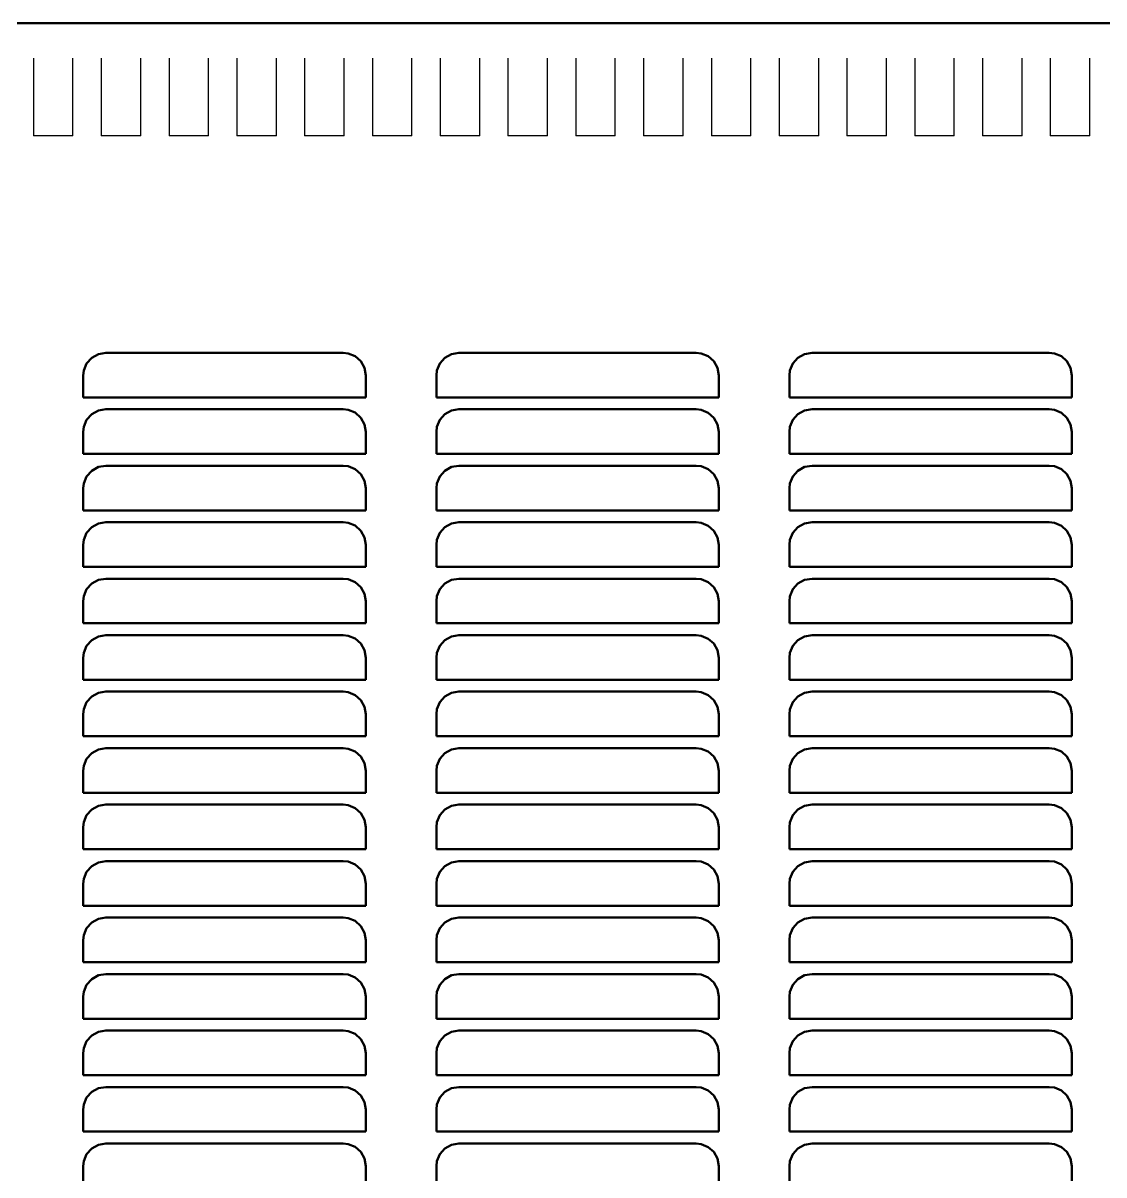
# Model space of a CAD drawing. Header units: inches. Extents: x -0.3 to 35.5, y 0 to 41.5.
# Drawn here: x 19.11 to 28.67, y 31.3 to 41.5 of the extents above; entities that cross this region are included whole.
import ezdxf

# ---------------------------------------------------------------- set-up
doc = ezdxf.new("R2010")
doc.units = ezdxf.units.IN
doc.header["$MEASUREMENT"] = 0
doc.linetypes.add('Dashed', pattern=[2, 1, -1])
doc.layers.add('AM_0', color=7, linetype='Continuous', lineweight=50)
doc.layers.add('AM_9', color=6, linetype='Dashed', lineweight=25)

msp = doc.modelspace()

# ---------------------------------------------------------------- linework, layer by layer
at = {"layer": 'AM_0'}
for p, q in [((-0.27, 41.5), (35.27, 41.5)), ((21.941, 38.581), (19.841, 38.581)), ((25.066, 38.581), (22.966, 38.581)), ((28.191, 38.581), (26.091, 38.581)), ((19.641, 38.381), (19.641, 38.186)), ((22.141, 38.186), (22.141, 38.381)), ((22.766, 38.381), (22.766, 38.186)), ((25.266, 38.186), (25.266, 38.381)), ((25.891, 38.381), (25.891, 38.186)), ((28.391, 38.186), (28.391, 38.381)), ((19.641, 38.186), (22.141, 38.186)), ((22.766, 38.186), (25.266, 38.186)), ((25.891, 38.186), (28.391, 38.186)), ((21.941, 38.081), (19.841, 38.081)), ((25.066, 38.081), (22.966, 38.081)), ((28.191, 38.081), (26.091, 38.081)), ((19.641, 37.881), (19.641, 37.686)), ((22.141, 37.686), (22.141, 37.881)), ((22.766, 37.881), (22.766, 37.686)), ((25.266, 37.686), (25.266, 37.881)), ((25.891, 37.881), (25.891, 37.686)), ((28.391, 37.686), (28.391, 37.881)), ((19.641, 37.686), (22.141, 37.686)), ((22.766, 37.686), (25.266, 37.686)), ((25.891, 37.686), (28.391, 37.686)), ((21.941, 37.581), (19.841, 37.581)), ((25.066, 37.581), (22.966, 37.581)), ((28.191, 37.581), (26.091, 37.581)), ((19.641, 37.381), (19.641, 37.186)), ((22.141, 37.186), (22.141, 37.381)), ((22.766, 37.381), (22.766, 37.186)), ((25.266, 37.186), (25.266, 37.381)), ((25.891, 37.381), (25.891, 37.186)), ((28.391, 37.186), (28.391, 37.381)), ((19.641, 37.186), (22.141, 37.186)), ((22.766, 37.186), (25.266, 37.186)), ((25.891, 37.186), (28.391, 37.186)), ((21.941, 37.081), (19.841, 37.081)), ((25.066, 37.081), (22.966, 37.081)), ((28.191, 37.081), (26.091, 37.081)), ((19.641, 36.881), (19.641, 36.686)), ((22.141, 36.686), (22.141, 36.881)), ((22.766, 36.881), (22.766, 36.686)), ((25.266, 36.686), (25.266, 36.881)), ((25.891, 36.881), (25.891, 36.686)), ((28.391, 36.686), (28.391, 36.881)), ((19.641, 36.686), (22.141, 36.686)), ((22.766, 36.686), (25.266, 36.686)), ((25.891, 36.686), (28.391, 36.686)), ((21.941, 36.581), (19.841, 36.581)), ((25.066, 36.581), (22.966, 36.581)), ((28.191, 36.581), (26.091, 36.581)), ((19.641, 36.381), (19.641, 36.186)), ((22.141, 36.186), (22.141, 36.381)), ((22.766, 36.381), (22.766, 36.186)), ((25.266, 36.186), (25.266, 36.381)), ((25.891, 36.381), (25.891, 36.186)), ((28.391, 36.186), (28.391, 36.381)), ((19.641, 36.186), (22.141, 36.186)), ((22.766, 36.186), (25.266, 36.186)), ((25.891, 36.186), (28.391, 36.186)), ((21.941, 36.081), (19.841, 36.081)), ((25.066, 36.081), (22.966, 36.081)), ((28.191, 36.081), (26.091, 36.081)), ((19.641, 35.881), (19.641, 35.686)), ((22.141, 35.686), (22.141, 35.881)), ((22.766, 35.881), (22.766, 35.686)), ((25.266, 35.686), (25.266, 35.881)), ((25.891, 35.881), (25.891, 35.686)), ((28.391, 35.686), (28.391, 35.881)), ((19.641, 35.686), (22.141, 35.686)), ((22.766, 35.686), (25.266, 35.686)), ((25.891, 35.686), (28.391, 35.686)), ((21.941, 35.581), (19.841, 35.581)), ((25.066, 35.581), (22.966, 35.581)), ((28.191, 35.581), (26.091, 35.581)), ((19.641, 35.381), (19.641, 35.186)), ((22.141, 35.186), (22.141, 35.381)), ((22.766, 35.381), (22.766, 35.186)), ((25.266, 35.186), (25.266, 35.381)), ((25.891, 35.381), (25.891, 35.186)), ((28.391, 35.186), (28.391, 35.381)), ((19.641, 35.186), (22.141, 35.186)), ((22.766, 35.186), (25.266, 35.186)), ((25.891, 35.186), (28.391, 35.186)), ((21.941, 35.081), (19.841, 35.081)), ((25.066, 35.081), (22.966, 35.081)), ((28.191, 35.081), (26.091, 35.081)), ((19.641, 34.881), (19.641, 34.686)), ((22.141, 34.686), (22.141, 34.881)), ((22.766, 34.881), (22.766, 34.686)), ((25.266, 34.686), (25.266, 34.881)), ((25.891, 34.881), (25.891, 34.686)), ((28.391, 34.686), (28.391, 34.881)), ((19.641, 34.686), (22.141, 34.686)), ((22.766, 34.686), (25.266, 34.686)), ((25.891, 34.686), (28.391, 34.686)), ((21.941, 34.581), (19.841, 34.581)), ((25.066, 34.581), (22.966, 34.581)), ((28.191, 34.581), (26.091, 34.581)), ((19.641, 34.381), (19.641, 34.186)), ((22.141, 34.186), (22.141, 34.381)), ((22.766, 34.381), (22.766, 34.186)), ((25.266, 34.186), (25.266, 34.381)), ((25.891, 34.381), (25.891, 34.186)), ((28.391, 34.186), (28.391, 34.381)), ((19.641, 34.186), (22.141, 34.186)), ((22.766, 34.186), (25.266, 34.186)), ((25.891, 34.186), (28.391, 34.186)), ((21.941, 34.081), (19.841, 34.081)), ((25.066, 34.081), (22.966, 34.081)), ((28.191, 34.081), (26.091, 34.081)), ((19.641, 33.881), (19.641, 33.686)), ((22.141, 33.686), (22.141, 33.881)), ((22.766, 33.881), (22.766, 33.686)), ((25.266, 33.686), (25.266, 33.881)), ((25.891, 33.881), (25.891, 33.686)), ((28.391, 33.686), (28.391, 33.881)), ((19.641, 33.686), (22.141, 33.686)), ((22.766, 33.686), (25.266, 33.686)), ((25.891, 33.686), (28.391, 33.686)), ((21.941, 33.581), (19.841, 33.581)), ((25.066, 33.581), (22.966, 33.581)), ((28.191, 33.581), (26.091, 33.581)), ((19.641, 33.381), (19.641, 33.186)), ((22.141, 33.186), (22.141, 33.381)), ((22.766, 33.381), (22.766, 33.186)), ((25.266, 33.186), (25.266, 33.381)), ((25.891, 33.381), (25.891, 33.186)), ((28.391, 33.186), (28.391, 33.381)), ((19.641, 33.186), (22.141, 33.186)), ((22.766, 33.186), (25.266, 33.186)), ((25.891, 33.186), (28.391, 33.186)), ((21.941, 33.081), (19.841, 33.081)), ((25.066, 33.081), (22.966, 33.081)), ((28.191, 33.081), (26.091, 33.081)), ((19.641, 32.881), (19.641, 32.686)), ((22.141, 32.686), (22.141, 32.881)), ((22.766, 32.881), (22.766, 32.686)), ((25.266, 32.686), (25.266, 32.881)), ((25.891, 32.881), (25.891, 32.686)), ((28.391, 32.686), (28.391, 32.881)), ((19.641, 32.686), (22.141, 32.686)), ((22.766, 32.686), (25.266, 32.686)), ((25.891, 32.686), (28.391, 32.686)), ((21.941, 32.581), (19.841, 32.581)), ((25.066, 32.581), (22.966, 32.581)), ((28.191, 32.581), (26.091, 32.581)), ((19.641, 32.381), (19.641, 32.186)), ((22.141, 32.186), (22.141, 32.381)), ((22.766, 32.381), (22.766, 32.186)), ((25.266, 32.186), (25.266, 32.381)), ((25.891, 32.381), (25.891, 32.186)), ((28.391, 32.186), (28.391, 32.381)), ((19.641, 32.186), (22.141, 32.186)), ((22.766, 32.186), (25.266, 32.186)), ((25.891, 32.186), (28.391, 32.186)), ((21.941, 32.081), (19.841, 32.081)), ((25.066, 32.081), (22.966, 32.081)), ((28.191, 32.081), (26.091, 32.081)), ((19.641, 31.881), (19.641, 31.686)), ((22.141, 31.686), (22.141, 31.881)), ((22.766, 31.881), (22.766, 31.686)), ((25.266, 31.686), (25.266, 31.881)), ((25.891, 31.881), (25.891, 31.686)), ((28.391, 31.686), (28.391, 31.881)), ((19.641, 31.686), (22.141, 31.686)), ((22.766, 31.686), (25.266, 31.686)), ((25.891, 31.686), (28.391, 31.686)), ((21.941, 31.581), (19.841, 31.581)), ((25.066, 31.581), (22.966, 31.581)), ((28.191, 31.581), (26.091, 31.581)), ((19.641, 31.381), (19.641, 31.186)), ((22.141, 31.186), (22.141, 31.381)), ((22.766, 31.381), (22.766, 31.186)), ((25.266, 31.186), (25.266, 31.381)), ((25.891, 31.381), (25.891, 31.186)), ((28.391, 31.186), (28.391, 31.381))]:
    msp.add_line(p, q, dxfattribs=at)
for points in [[(19.841, 38.581), (19.775, 38.57), (19.716, 38.537), (19.671, 38.487), (19.646, 38.425), (19.641, 38.381)], [(22.141, 38.381), (22.13, 38.447), (22.097, 38.506), (22.047, 38.551), (21.985, 38.576), (21.941, 38.581)], [(22.966, 38.581), (22.9, 38.57), (22.841, 38.537), (22.796, 38.487), (22.771, 38.425), (22.766, 38.381)], [(25.266, 38.381), (25.255, 38.447), (25.222, 38.506), (25.172, 38.55), (25.11, 38.576), (25.066, 38.581)], [(26.091, 38.581), (26.025, 38.57), (25.966, 38.537), (25.921, 38.487), (25.896, 38.424), (25.891, 38.381)], [(28.391, 38.381), (28.38, 38.447), (28.347, 38.506), (28.298, 38.55), (28.236, 38.576), (28.191, 38.581)], [(19.841, 38.081), (19.775, 38.07), (19.716, 38.037), (19.671, 37.987), (19.646, 37.925), (19.641, 37.881)], [(22.141, 37.881), (22.13, 37.947), (22.097, 38.006), (22.047, 38.051), (21.985, 38.076), (21.941, 38.081)], [(22.966, 38.081), (22.9, 38.07), (22.841, 38.037), (22.796, 37.987), (22.771, 37.925), (22.766, 37.881)], [(25.266, 37.881), (25.255, 37.947), (25.222, 38.006), (25.172, 38.05), (25.11, 38.076), (25.066, 38.081)], [(26.091, 38.081), (26.025, 38.07), (25.966, 38.037), (25.921, 37.987), (25.896, 37.924), (25.891, 37.881)], [(28.391, 37.881), (28.38, 37.947), (28.347, 38.006), (28.298, 38.05), (28.236, 38.076), (28.191, 38.081)], [(19.841, 37.581), (19.775, 37.57), (19.716, 37.537), (19.671, 37.487), (19.646, 37.425), (19.641, 37.381)], [(22.141, 37.381), (22.13, 37.447), (22.097, 37.506), (22.047, 37.551), (21.985, 37.576), (21.941, 37.581)], [(22.966, 37.581), (22.9, 37.57), (22.841, 37.537), (22.796, 37.487), (22.771, 37.425), (22.766, 37.381)], [(25.266, 37.381), (25.255, 37.447), (25.222, 37.506), (25.172, 37.55), (25.11, 37.576), (25.066, 37.581)], [(26.091, 37.581), (26.025, 37.57), (25.966, 37.537), (25.921, 37.487), (25.896, 37.424), (25.891, 37.381)], [(28.391, 37.381), (28.38, 37.447), (28.347, 37.506), (28.298, 37.55), (28.236, 37.576), (28.191, 37.581)], [(19.841, 37.081), (19.775, 37.07), (19.716, 37.037), (19.671, 36.987), (19.646, 36.925), (19.641, 36.881)], [(22.141, 36.881), (22.13, 36.947), (22.097, 37.006), (22.047, 37.051), (21.985, 37.076), (21.941, 37.081)], [(22.966, 37.081), (22.9, 37.07), (22.841, 37.037), (22.796, 36.987), (22.771, 36.925), (22.766, 36.881)], [(25.266, 36.881), (25.255, 36.947), (25.222, 37.006), (25.172, 37.05), (25.11, 37.076), (25.066, 37.081)], [(26.091, 37.081), (26.025, 37.07), (25.966, 37.037), (25.921, 36.987), (25.896, 36.924), (25.891, 36.881)], [(28.391, 36.881), (28.38, 36.947), (28.347, 37.006), (28.298, 37.05), (28.236, 37.076), (28.191, 37.081)], [(19.841, 36.581), (19.775, 36.57), (19.716, 36.537), (19.671, 36.487), (19.646, 36.425), (19.641, 36.381)], [(22.141, 36.381), (22.13, 36.447), (22.097, 36.506), (22.047, 36.551), (21.985, 36.576), (21.941, 36.581)], [(22.966, 36.581), (22.9, 36.57), (22.841, 36.537), (22.796, 36.487), (22.771, 36.425), (22.766, 36.381)], [(25.266, 36.381), (25.255, 36.447), (25.222, 36.506), (25.172, 36.55), (25.11, 36.576), (25.066, 36.581)], [(26.091, 36.581), (26.025, 36.57), (25.966, 36.537), (25.921, 36.487), (25.896, 36.424), (25.891, 36.381)], [(28.391, 36.381), (28.38, 36.447), (28.347, 36.506), (28.298, 36.55), (28.236, 36.576), (28.191, 36.581)], [(19.841, 36.081), (19.775, 36.07), (19.716, 36.037), (19.671, 35.987), (19.646, 35.925), (19.641, 35.881)], [(22.141, 35.881), (22.13, 35.947), (22.097, 36.006), (22.047, 36.051), (21.985, 36.076), (21.941, 36.081)], [(22.966, 36.081), (22.9, 36.07), (22.841, 36.037), (22.796, 35.987), (22.771, 35.925), (22.766, 35.881)], [(25.266, 35.881), (25.255, 35.947), (25.222, 36.006), (25.172, 36.05), (25.11, 36.076), (25.066, 36.081)], [(26.091, 36.081), (26.025, 36.07), (25.966, 36.037), (25.921, 35.987), (25.896, 35.924), (25.891, 35.881)], [(28.391, 35.881), (28.38, 35.947), (28.347, 36.006), (28.298, 36.05), (28.236, 36.076), (28.191, 36.081)], [(19.841, 35.581), (19.775, 35.57), (19.716, 35.537), (19.671, 35.487), (19.646, 35.425), (19.641, 35.381)], [(22.141, 35.381), (22.13, 35.447), (22.097, 35.506), (22.047, 35.551), (21.985, 35.576), (21.941, 35.581)], [(22.966, 35.581), (22.9, 35.57), (22.841, 35.537), (22.796, 35.487), (22.771, 35.425), (22.766, 35.381)], [(25.266, 35.381), (25.255, 35.447), (25.222, 35.506), (25.172, 35.55), (25.11, 35.576), (25.066, 35.581)], [(26.091, 35.581), (26.025, 35.57), (25.966, 35.537), (25.921, 35.487), (25.896, 35.424), (25.891, 35.381)], [(28.391, 35.381), (28.38, 35.447), (28.347, 35.506), (28.298, 35.55), (28.236, 35.576), (28.191, 35.581)], [(19.841, 35.081), (19.775, 35.07), (19.716, 35.037), (19.671, 34.987), (19.646, 34.925), (19.641, 34.881)], [(22.141, 34.881), (22.13, 34.947), (22.097, 35.006), (22.047, 35.051), (21.985, 35.076), (21.941, 35.081)], [(22.966, 35.081), (22.9, 35.07), (22.841, 35.037), (22.796, 34.987), (22.771, 34.925), (22.766, 34.881)], [(25.266, 34.881), (25.255, 34.947), (25.222, 35.006), (25.172, 35.05), (25.11, 35.076), (25.066, 35.081)], [(26.091, 35.081), (26.025, 35.07), (25.966, 35.037), (25.921, 34.987), (25.896, 34.924), (25.891, 34.881)], [(28.391, 34.881), (28.38, 34.947), (28.347, 35.006), (28.298, 35.05), (28.236, 35.076), (28.191, 35.081)], [(19.841, 34.581), (19.775, 34.57), (19.716, 34.537), (19.671, 34.487), (19.646, 34.425), (19.641, 34.381)], [(22.141, 34.381), (22.13, 34.447), (22.097, 34.506), (22.047, 34.551), (21.985, 34.576), (21.941, 34.581)], [(22.966, 34.581), (22.9, 34.57), (22.841, 34.537), (22.796, 34.487), (22.771, 34.425), (22.766, 34.381)], [(25.266, 34.381), (25.255, 34.447), (25.222, 34.506), (25.172, 34.55), (25.11, 34.576), (25.066, 34.581)], [(26.091, 34.581), (26.025, 34.57), (25.966, 34.537), (25.921, 34.487), (25.896, 34.424), (25.891, 34.381)], [(28.391, 34.381), (28.38, 34.447), (28.347, 34.506), (28.298, 34.55), (28.236, 34.576), (28.191, 34.581)], [(19.841, 34.081), (19.775, 34.07), (19.716, 34.037), (19.671, 33.987), (19.646, 33.925), (19.641, 33.881)], [(22.141, 33.881), (22.13, 33.947), (22.097, 34.006), (22.047, 34.051), (21.985, 34.076), (21.941, 34.081)], [(22.966, 34.081), (22.9, 34.07), (22.841, 34.037), (22.796, 33.987), (22.771, 33.925), (22.766, 33.881)], [(25.266, 33.881), (25.255, 33.947), (25.222, 34.006), (25.172, 34.05), (25.11, 34.076), (25.066, 34.081)], [(26.091, 34.081), (26.025, 34.07), (25.966, 34.037), (25.921, 33.987), (25.896, 33.924), (25.891, 33.881)], [(28.391, 33.881), (28.38, 33.947), (28.347, 34.006), (28.298, 34.05), (28.236, 34.076), (28.191, 34.081)], [(19.841, 33.581), (19.775, 33.57), (19.716, 33.537), (19.671, 33.487), (19.646, 33.425), (19.641, 33.381)], [(22.141, 33.381), (22.13, 33.447), (22.097, 33.506), (22.047, 33.551), (21.985, 33.576), (21.941, 33.581)], [(22.966, 33.581), (22.9, 33.57), (22.841, 33.537), (22.796, 33.487), (22.771, 33.425), (22.766, 33.381)], [(25.266, 33.381), (25.255, 33.447), (25.222, 33.506), (25.172, 33.55), (25.11, 33.576), (25.066, 33.581)], [(26.091, 33.581), (26.025, 33.57), (25.966, 33.537), (25.921, 33.487), (25.896, 33.424), (25.891, 33.381)], [(28.391, 33.381), (28.38, 33.447), (28.347, 33.506), (28.298, 33.55), (28.236, 33.576), (28.191, 33.581)], [(19.841, 33.081), (19.775, 33.07), (19.716, 33.037), (19.671, 32.987), (19.646, 32.925), (19.641, 32.881)], [(22.141, 32.881), (22.13, 32.947), (22.097, 33.006), (22.047, 33.051), (21.985, 33.076), (21.941, 33.081)], [(22.966, 33.081), (22.9, 33.07), (22.841, 33.037), (22.796, 32.987), (22.771, 32.925), (22.766, 32.881)], [(25.266, 32.881), (25.255, 32.947), (25.222, 33.006), (25.172, 33.05), (25.11, 33.076), (25.066, 33.081)], [(26.091, 33.081), (26.025, 33.07), (25.966, 33.037), (25.921, 32.987), (25.896, 32.924), (25.891, 32.881)], [(28.391, 32.881), (28.38, 32.947), (28.347, 33.006), (28.298, 33.05), (28.236, 33.076), (28.191, 33.081)], [(19.841, 32.581), (19.775, 32.57), (19.716, 32.537), (19.671, 32.487), (19.646, 32.425), (19.641, 32.381)], [(22.141, 32.381), (22.13, 32.447), (22.097, 32.506), (22.047, 32.551), (21.985, 32.576), (21.941, 32.581)], [(22.966, 32.581), (22.9, 32.57), (22.841, 32.537), (22.796, 32.487), (22.771, 32.425), (22.766, 32.381)], [(25.266, 32.381), (25.255, 32.447), (25.222, 32.506), (25.172, 32.55), (25.11, 32.576), (25.066, 32.581)], [(26.091, 32.581), (26.025, 32.57), (25.966, 32.537), (25.921, 32.487), (25.896, 32.424), (25.891, 32.381)], [(28.391, 32.381), (28.38, 32.447), (28.347, 32.506), (28.298, 32.55), (28.236, 32.576), (28.191, 32.581)], [(19.841, 32.081), (19.775, 32.07), (19.716, 32.037), (19.671, 31.987), (19.646, 31.925), (19.641, 31.881)], [(22.141, 31.881), (22.13, 31.947), (22.097, 32.006), (22.047, 32.051), (21.985, 32.076), (21.941, 32.081)], [(22.966, 32.081), (22.9, 32.07), (22.841, 32.037), (22.796, 31.987), (22.771, 31.925), (22.766, 31.881)], [(25.266, 31.881), (25.255, 31.947), (25.222, 32.006), (25.172, 32.05), (25.11, 32.076), (25.066, 32.081)], [(26.091, 32.081), (26.025, 32.07), (25.966, 32.037), (25.921, 31.987), (25.896, 31.924), (25.891, 31.881)], [(28.391, 31.881), (28.38, 31.947), (28.347, 32.006), (28.298, 32.05), (28.236, 32.076), (28.191, 32.081)], [(19.841, 31.581), (19.775, 31.57), (19.716, 31.537), (19.671, 31.487), (19.646, 31.425), (19.641, 31.381)], [(22.141, 31.381), (22.13, 31.447), (22.097, 31.506), (22.047, 31.551), (21.985, 31.576), (21.941, 31.581)], [(22.966, 31.581), (22.9, 31.57), (22.841, 31.537), (22.796, 31.487), (22.771, 31.425), (22.766, 31.381)], [(25.266, 31.381), (25.255, 31.447), (25.222, 31.506), (25.172, 31.55), (25.11, 31.576), (25.066, 31.581)], [(26.091, 31.581), (26.025, 31.57), (25.966, 31.537), (25.921, 31.487), (25.896, 31.424), (25.891, 31.381)], [(28.391, 31.381), (28.38, 31.447), (28.347, 31.506), (28.298, 31.55), (28.236, 31.576), (28.191, 31.581)]]:
    msp.add_lwpolyline(points, dxfattribs=at)
at = {"layer": 'AM_9'}
for p, q in [((19.2, 41.188), (19.2, 40.5)), ((19.55, 40.5), (19.55, 41.188)), ((19.8, 41.188), (19.8, 40.5)), ((20.15, 40.5), (20.15, 41.188)), ((20.4, 41.188), (20.4, 40.5)), ((20.75, 40.5), (20.75, 41.188)), ((21, 41.188), (21, 40.5)), ((21.35, 40.5), (21.35, 41.188)), ((21.6, 41.188), (21.6, 40.5)), ((21.95, 40.5), (21.95, 41.188)), ((22.2, 41.188), (22.2, 40.5)), ((22.55, 40.5), (22.55, 41.188)), ((22.8, 41.188), (22.8, 40.5)), ((23.15, 40.5), (23.15, 41.188)), ((23.4, 41.188), (23.4, 40.5)), ((23.75, 40.5), (23.75, 41.188)), ((24, 41.188), (24, 40.5)), ((24.35, 40.5), (24.35, 41.188)), ((24.6, 41.188), (24.6, 40.5)), ((24.95, 40.5), (24.95, 41.188)), ((25.2, 41.188), (25.2, 40.5)), ((25.55, 40.5), (25.55, 41.188)), ((25.8, 41.188), (25.8, 40.5)), ((26.15, 40.5), (26.15, 41.188)), ((26.4, 41.188), (26.4, 40.5)), ((26.75, 40.5), (26.75, 41.188)), ((27, 41.188), (27, 40.5)), ((27.35, 40.5), (27.35, 41.188)), ((27.6, 41.188), (27.6, 40.5)), ((27.95, 40.5), (27.95, 41.188)), ((28.2, 41.188), (28.2, 40.5)), ((28.55, 40.5), (28.55, 41.188)), ((19.55, 40.5), (19.2, 40.5)), ((20.15, 40.5), (19.8, 40.5)), ((20.75, 40.5), (20.4, 40.5)), ((21.35, 40.5), (21, 40.5)), ((21.95, 40.5), (21.6, 40.5)), ((22.55, 40.5), (22.2, 40.5)), ((23.15, 40.5), (22.8, 40.5)), ((23.75, 40.5), (23.4, 40.5)), ((24.35, 40.5), (24, 40.5)), ((24.95, 40.5), (24.6, 40.5)), ((25.55, 40.5), (25.2, 40.5)), ((26.15, 40.5), (25.8, 40.5)), ((26.75, 40.5), (26.4, 40.5)), ((27.35, 40.5), (27, 40.5)), ((27.95, 40.5), (27.6, 40.5)), ((28.55, 40.5), (28.2, 40.5))]:
    msp.add_line(p, q, dxfattribs=at)

doc.saveas('drawing.dxf')
